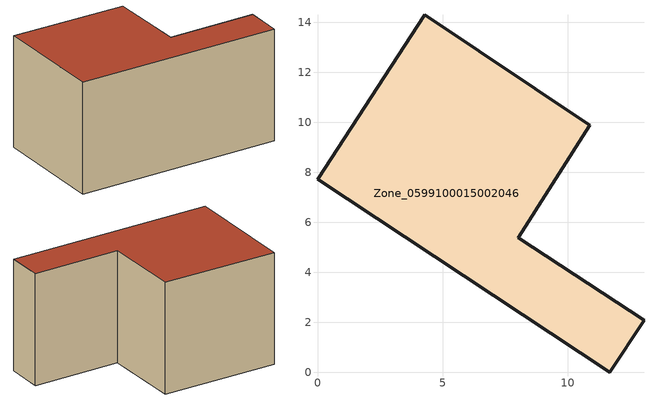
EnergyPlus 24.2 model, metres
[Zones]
Zone_0599100015002046
 floor ground (C_G): 4.29,14.3 10.89,9.87 8.03,5.37 13.06,2.09 11.7,0 0,7.71 z0.93
 wall outside (C_F): 10.89,9.87 4.29,14.3 0,7.71 11.7,0 13.06,2.09 8.03,5.37 10.89,9.87 z0.93:8.57
 roof outside (C_R): 11.7,0 13.06,2.09 8.03,5.37 10.89,9.87 4.29,14.3 0,7.71 z8.57
[BUILDING]
Pand.0599100015002046: North Axis=0; Terrain=City; Loads Convergence Tolerance Value=0.04; Temperature Convergence Tolerance Value=0.4; Solar Distribution=FullExterior; Maximum Number of Warmup Days=25; Minimum Number of Warmup Days=1
[Site:Location]
Rotterdam.The.Hague.AP_ZH_NLD Design_Conditions: Latitude=51.96; Longitude=4.45; Time Zone=1; Elevation=-4.5
[SITE:GROUNDTEMPERATURE:BUILDINGSURFACE]
18, 18, 18, 18, 18, 18, 18, 18, 18, 18, 18, 18
[MATERIAL] Thermal Absorptance=0.9; Solar Absorptance=0.7; Visible Absorptance=0.7
Name | Roughness | Thickness | Conductivity | Density | Specific Heat
G.TC.1965-1974 | MediumSmooth | 0.15 | 0.882353 | 540 | 1210
F.TC.1965-1974 | Rough | 0.3 | 0.697674 | 1920 | 840
R.TC.1965-1974 | MediumRough | 0.2 | 0.232558 | 1500 | 1000
[CONSTRUCTION]
C_G: G.TC.1965-1974
C_F: F.TC.1965-1974
C_R: R.TC.1965-1974
[ZONE]
Zone_0599100015002046: Type=1; Multiplier=1; Ceiling Height=Autocalculate; Volume=Autocalculate; Floor Area=autocalculate; Part of Total Floor Area=Yes
[ZONEINFILTRATION:DESIGNFLOWRATE]
Infil_Zone_0599100015002046: Zone or ZoneList or Space or SpaceList=Zone_0599100015002046; Schedule=AlwaysOn; Design Flow Rate Calculation Method=Flow/Area; Flow Rate per Floor Area=0.003; Constant Term Coefficient=1; Temperature Term Coefficient=0; Velocity Term Coefficient=0; Velocity Squared Term Coefficient=0
[HVACTEMPLATE:ZONE:IDEALLOADSAIRSYSTEM]
Zone_0599100015002046: Maximum Heating Supply Air Temperature=50; Minimum Cooling Supply Air Temperature=13; Maximum Heating Supply Air Humidity Ratio=0.0156; Minimum Cooling Supply Air Humidity Ratio=0.0077; Heating Limit=NoLimit; Cooling Limit=NoLimit; Dehumidification Control Type=ConstantSensibleHeatRatio; Cooling Sensible Heat Ratio=0.7; Dehumidification Setpoint=60; Humidification Control Type=None; Humidification Setpoint=30; Outdoor Air Method=None; Outdoor Air Flow Rate per Person=0.00944; Outdoor Air Flow Rate per Zone Floor Area=0; Outdoor Air Flow Rate per Zone=0; Demand Controlled Ventilation Type=None; Outdoor Air Economizer Type=NoEconomizer; Heat Recovery Type=None; Sensible Heat Recovery Effectiveness=0.7; Latent Heat Recovery Effectiveness=0.65
[ZONECONTROL:THERMOSTAT]
ThermostatControl_Zone_0599100015002046: Zone or ZoneList=Zone_0599100015002046; Control Type Schedule=DualSetpointControlType; Control 1=Thermostat_Zone_0599100015002046; Temperature Difference Between Cutout And Setpoint=0
[THERMOSTATSETPOINT:DUALSETPOINT]
Thermostat_Zone_0599100015002046: Heating Setpoint Temperature Schedule=HeatingSetpoint_Zone_0599100015002046; Cooling Setpoint Temperature Schedule=CoolingSetpoint_Zone_0599100015002046
[SCHEDULE:COMPACT]
HeatingSetpoint_Zone_0599100015002046: Through: 12/31, For: AllDays, Until: 24:00, 21
CoolingSetpoint_Zone_0599100015002046: Through: 12/31, For: AllDays, Until: 24:00, 24
DualSetpointControlType: Through: 12/31, For: AllDays, Until: 24:00, 4
AlwaysOn: Through: 12/31, For: AllDays, Until: 24:00, 1
